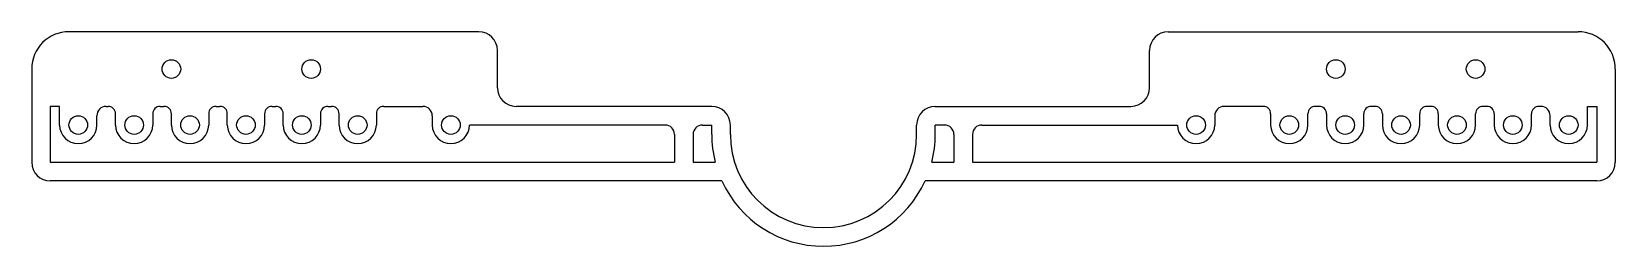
# Model space of a CAD drawing. Header units: millimetres. Extents: x -425 to 425, y -60 to 55.
import ezdxf

# ---------------------------------------------------------------- set-up
doc = ezdxf.new("R2010")
doc.units = ezdxf.units.MM

msp = doc.modelspace()

# ---------------------------------------------------------------- linework, layer by layer
at = {"color": 7, "linetype": 'Continuous', "lineweight": 25}
for p, q in [((-185, 55), (-405, 55)), ((185, 55), (405, 55)), ((-175, 25), (-175, 45)), ((175, 25), (175, 45)), ((-425, 35), (-425, -15)), ((425, 35), (425, -15)), ((-410, 15), (-415, 15)), ((-415, 15), (-415, -15)), ((-410, 5), (-410, 15)), ((-390, 5), (-390, 10)), ((-385, 15), (-384, 15)), ((-380, 5), (-380, 11)), ((-360, 11), (-360, 5)), ((-356, 15), (-354, 15)), ((-350, 5), (-350, 11)), ((-330, 11), (-330, 5)), ((-326, 15), (-324, 15)), ((-320, 5), (-320, 11)), ((-300, 11), (-300, 5)), ((-296, 15), (-294, 15)), ((-290, 5), (-290, 11)), ((-270, 11), (-270, 5)), ((-266, 15), (-264, 15)), ((-260, 5), (-260, 11)), ((-240, 11), (-240, 5)), ((-236, 15), (-215, 15)), ((-210, 10), (-210, 5)), ((-60, 15), (-165, 15)), ((60, 15), (165, 15)), ((210, 10), (210, 5)), ((236, 15), (215, 15)), ((240, 11), (240, 5)), ((260, 5), (260, 11)), ((266, 15), (264, 15)), ((270, 11), (270, 5)), ((290, 5), (290, 11)), ((296, 15), (294, 15)), ((300, 11), (300, 5)), ((320, 5), (320, 11)), ((326, 15), (324, 15)), ((330, 11), (330, 5)), ((350, 5), (350, 11)), ((356, 15), (354, 15)), ((360, 11), (360, 5)), ((380, 5), (380, 11)), ((385, 15), (384, 15)), ((390, 5), (390, 10)), ((410, 15), (415, 15)), ((410, 5), (410, 15)), ((415, 15), (415, -15)), ((-85, 5), (-190, 5)), ((-80, 0), (-80, -15)), ((-70, 0), (-70, -15)), ((-65, 5), (-60, 5)), ((-60, 0), (-60, 5)), ((-50, 0), (-50, 5)), ((50, 0), (50, 5)), ((65, 5), (60, 5)), ((60, 0), (60, 5)), ((70, 0), (70, -15)), ((80, 0), (80, -15)), ((85, 5), (190, 5)), ((-415, -15), (-80, -15)), ((-70, -15), (-58.09, -15)), ((58.09, -15), (70, -15)), ((80, -15), (415, -15)), ((-54.54, -25), (-415, -25)), ((415, -25), (54.54, -25))]:
    msp.add_line(p, q, dxfattribs=at)
for centre in [(-350, 35), (-275, 35), (275, 35), (350, 35), (-400, 5), (-370, 5), (-340, 5), (-310, 5), (-280, 5), (-250, 5), (-200, 5), (200, 5), (250, 5), (280, 5), (310, 5), (340, 5), (370, 5), (400, 5)]:
    msp.add_circle(centre, 5, dxfattribs=at)
for centre, radius, start, end in [((-405, 35), 20, 90, 180), ((-185, 45), 10, 0, 90), ((185, 45), 10, 90, 180), ((405, 35), 20, 0, 90), ((-165, 25), 10, 180, 270), ((165, 25), 10, 270, 0), ((-385, 10), 5, 90, 180), ((-384, 11), 4, 0, 90), ((-356, 11), 4, 90, 180), ((-354, 11), 4, 0, 90), ((-326, 11), 4, 90, 180), ((-324, 11), 4, 0, 90), ((-296, 11), 4, 90, 180), ((-294, 11), 4, 0, 90), ((-266, 11), 4, 90, 180), ((-264, 11), 4, 0, 90), ((-236, 11), 4, 90, 180), ((-215, 10), 5, 0, 90), ((-60, 5), 10, 0, 90), ((60, 5), 10, 90, 180), ((215, 10), 5, 90, 180), ((236, 11), 4, 0, 90), ((264, 11), 4, 90, 180), ((266, 11), 4, 0, 90), ((294, 11), 4, 90, 180), ((296, 11), 4, 0, 90), ((324, 11), 4, 90, 180), ((326, 11), 4, 0, 90), ((354, 11), 4, 90, 180), ((356, 11), 4, 0, 90), ((384, 11), 4, 90, 180), ((385, 10), 5, 0, 90), ((-400, 5), 10, 180, 0), ((-370, 5), 10, 180, 0), ((-340, 5), 10, 180, 0), ((-310, 5), 10, 180, 0), ((-280, 5), 10, 180, 0), ((-250, 5), 10, 180, 0), ((-200, 5), 10, 180, 0), ((-85, 0), 5, 0, 90), ((-65, 0), 5, 90, 180), ((0, 0), 60, 180, 194.47751), ((0, 0), 50, 180, 0), ((0, 0), 60, 345.52249, 0), ((65, 0), 5, 0, 90), ((85, 0), 5, 90, 180), ((200, 5), 10, 180, 0), ((250, 5), 10, 180, 0), ((280, 5), 10, 180, 0), ((310, 5), 10, 180, 0), ((340, 5), 10, 180, 0), ((370, 5), 10, 180, 0), ((400, 5), 10, 180, 0), ((-415, -15), 10, 180, 270), ((415, -15), 10, 270, 0), ((0, 0), 60, 204.62432, 335.37568)]:
    msp.add_arc(centre, radius, start, end, dxfattribs=at)

doc.saveas('drawing.dxf')
